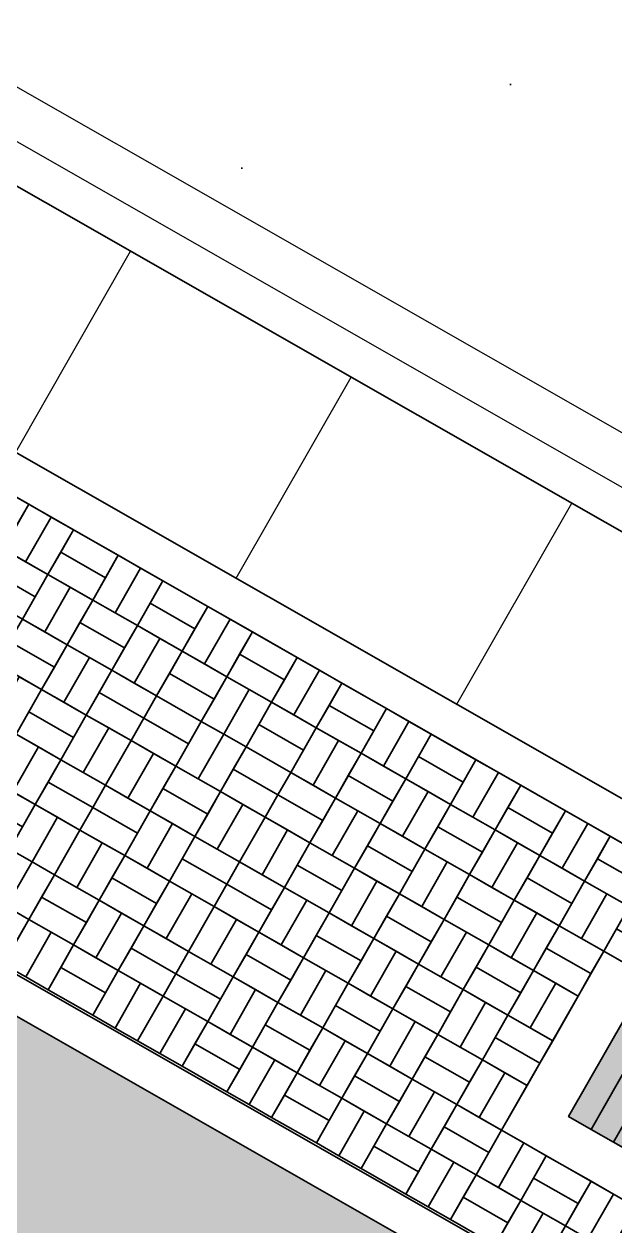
# Model space of a CAD drawing. Header units: millimetres. Extents: x 460 to 723, y 360 to 962.
# Drawn here: x 591.59 to 595.05, y 638.3 to 645.35 of the extents above; entities that cross this region are included whole.
import ezdxf

# ---------------------------------------------------------------- set-up
doc = ezdxf.new("R2010")
doc.units = ezdxf.units.MM
doc.layers.get('0').update_dxf_attribs({"true_color": 0xc2ced6})
for name, color, linetype in [('00_Lotes', 224, 'Continuous'), ('00_Parque-Hatch', 94, 'Continuous'), ('01_Concreto', 251, 'Continuous'), ('01_Concreto_Bruñas', 252, 'Continuous'), ('04_COLOR BANCAS', 252, 'Continuous'), ('0_HATCH_VEREDA', 253, 'Continuous'), ('0_TEXTOS_GENERALES', 5, 'Continuous'), ('A-AREA DE TALUD', 82, 'Continuous'), ('C-ROAD', 7, 'Continuous'), ('G-ACOTADO LOTES', 251, 'Continuous')]:
    doc.layers.add(name, color=color, linetype=linetype)
doc.layers.add('Menorca-Parques-A-Bruñas', color=252, linetype='Continuous', lineweight=5)
doc.layers.add('Menorca-Parques-A-Sardineles', color=8, linetype='Continuous', lineweight=18)
doc.styles.add('01COTAS', font='romans.shx')
doc.styles.get("Standard").update_dxf_attribs({"font": 'arial.ttf'})
doc.styles.add('Texto', font='arial.ttf', dxfattribs={"height": 0.2})
doc.dimstyles.new('DIM-50-PLANTA', dxfattribs={"dimscale": 0.05, "dimtxt": 2, "dimasz": 2, "dimexe": 2, "dimexo": 2, "dimgap": 1, "dimtad": 1, "dimzin": 4, "dimdsep": 46, "dimtxsty": '01COTAS', "dimblk": 'ARCHTICK', "dimcen": 25, "dimclrd": 256, "dimclre": 256, "dimclrt": 2, "dimadec": 0, "dimazin": 3, "dimtfac": 1, "dimtmove": 2, "dimatfit": 3, "dimfxl": 2, "dimtolj": 1, "dimtzin": 0, "dimarcsym": 0})

# ---------------------------------------------------------------- blocks, each defined once
blk = doc.blocks.new('Cancha Boulevard')
at = {"layer": '00_Parque-Hatch'}
h = blk.add_hatch(dxfattribs=at)
h.set_pattern_fill('DOTS', color=112, scale=0.5, angle=16.392597834)
h.paths.add_polyline_path([(373652.3303, 8487761.1964), (373676.4203, 8487761.1964), (373676.4203, 8487777.1564), (373652.3303, 8487777.1564)])
at = {"layer": 'Menorca-Parques-A-Sardineles', "color": 251, "true_color": 0x636466}
for points in [[(373652.1803, 8487761.0464), (373676.5703, 8487761.0464), (373676.5703, 8487777.3064), (373652.1803, 8487777.3064)], [(373652.3303, 8487761.1964), (373676.4203, 8487761.1964), (373676.4203, 8487777.1564), (373652.3303, 8487777.1564)]]:
    blk.add_lwpolyline(points, close=True, dxfattribs=at)
blk = doc.blocks.new('_ArchTick')
at = {"color": 0, "linetype": 'ByBlock', "const_width": 0.15}
blk.add_lwpolyline([(-0.5, -0.5), (0.5, 0.5)], dxfattribs=at)
blk = doc.blocks.new('*D329')
at = {"layer": 'Defpoints', "color": 0, "linetype": 'Continuous', "transparency": 16777216}
for p in [(583.9745, 641.0731), (594.8213, 635.2062), (594.6795, 634.9579)]:
    blk.add_point(p, dxfattribs=at)
at = {"layer": 'Menorca-Parques-A-Bruñas', "linetype": 'Continuous', "lineweight": -2, "transparency": 16777216}
for p, q in [((584.1141, 641.3174), (584.1659, 641.4082)), ((584.1163, 641.3213), (594.8213, 635.2062)), ((594.8191, 635.2022), (594.8709, 635.293))]:
    blk.add_line(p, q, dxfattribs=at)
at = {"layer": 'Menorca-Parques-A-Bruñas', "linetype": 'Continuous', "lineweight": -2, "transparency": 16777216, "xscale": 0.1, "yscale": 0.1, "zscale": 0.1}
for p, rotation in [((584.1163, 641.3213), 150.2630592389551), ((594.8213, 635.2062), 330.2630592389551)]:
    blk.add_blockref('_ArchTick', p, dxfattribs=dict(at, rotation=rotation))
at = {"layer": 'Menorca-Parques-A-Bruñas', "color": 2, "linetype": 'Continuous', "transparency": 16777216, "insert": (589.5184, 638.3506), "char_height": 0.1, "attachment_point": 5, "rotation": 330.26306, "style": '01COTAS'}
blk.add_mtext('\\A1;12.33', dxfattribs=at)
blk = doc.blocks.new('banca2')
at = {"layer": '04_COLOR BANCAS', "true_color": 0x0d32d9}
h = blk.add_hatch(color=162, dxfattribs=at)
h.dxf.hatch_style = 1
edge = h.paths.add_edge_path()
edge.add_line((0, 0), (-0.0992, 0.0126))
edge.add_line((-0.0992, 0.0126), (-0.0424, 0.459))
edge.add_line((-0.0424, 0.459), (0.0568, 0.4464))
edge.add_line((0.0568, 0.4464), (0, 0))
edge = h.paths.add_edge_path()
edge.add_line((-0.0992, 0.0126), (-0.1984, 0.0252))
edge.add_line((-0.1984, 0.0252), (-0.1416, 0.4716))
edge.add_line((-0.1416, 0.4716), (-0.0424, 0.459))
edge.add_line((-0.0424, 0.459), (-0.0992, 0.0126))
edge = h.paths.add_edge_path()
edge.add_line((-0.1984, 0.0252), (-0.1416, 0.4716))
edge.add_line((-0.1416, 0.4716), (-1.7289, 0.6734))
edge.add_line((-1.7289, 0.6734), (-1.7856, 0.227))
edge.add_line((-1.7856, 0.227), (-0.1984, 0.0252))
edge = h.paths.add_edge_path()
edge.add_line((-1.7856, 0.227), (-1.8848, 0.2396))
edge.add_line((-1.8848, 0.2396), (-1.8281, 0.6861))
edge.add_line((-1.8281, 0.6861), (-1.7289, 0.6734))
edge.add_line((-1.7289, 0.6734), (-1.7856, 0.227))
edge = h.paths.add_edge_path()
edge.add_line((-1.8848, 0.2396), (-1.984, 0.2523))
edge.add_line((-1.984, 0.2523), (-1.9273, 0.6987))
edge.add_line((-1.9273, 0.6987), (-1.8281, 0.6861))
edge.add_line((-1.8281, 0.6861), (-1.8848, 0.2396))
at = {"layer": '01_Concreto'}
for points in [[(-1.8848, 0.2396), (-1.984, 0.2523), (-1.9273, 0.6987), (-1.8281, 0.6861), (-1.8848, 0.2396)], [(-1.7856, 0.227), (-1.8848, 0.2396), (-1.8281, 0.6861), (-1.7289, 0.6734), (-1.7856, 0.227)], [(-0.1984, 0.0252), (-0.1416, 0.4716), (-1.7289, 0.6734), (-1.7856, 0.227), (-0.1984, 0.0252)], [(-0.0992, 0.0126), (-0.1984, 0.0252), (-0.1416, 0.4716), (-0.0424, 0.459), (-0.0992, 0.0126)], [(0, 0), (-0.0992, 0.0126), (-0.0424, 0.459), (0.0568, 0.4464), (0, 0)]]:
    blk.add_lwpolyline(points, dxfattribs=at)
at = {"layer": '04_COLOR BANCAS', "insert": (-0.1898, 0.3576), "char_height": 0.06, "width": 1.41954, "attachment_point": 1, "rotation": 172.754, "style": 'Texto'}
blk.add_mtext('COLOR: AZUL ULTRAMAR', dxfattribs=at)
blk = doc.blocks.new('A$Cebc2b490')
at = {"layer": '01_Concreto_Bruñas'}
blk.add_lwpolyline([(0.1, 2.4), (0.9, 2.4), (0.9, 0), (0.1, 0)], close=True, dxfattribs=at)
at = {"layer": '01_Concreto_Bruñas', "xscale": -0.9999999999999998, "rotation": 262.7539699267985}
blk.add_blockref('banca2', (0.275, 2.2), dxfattribs=at)

msp = doc.modelspace()

# ---------------------------------------------------------------- hatches: boundary and pattern name
at = {"layer": 'A-AREA DE TALUD', "true_color": 0xcdcd98}
h = msp.add_hatch(dxfattribs=at)
h.set_pattern_fill('AR-SAND', color=9, scale=0.012078, angle=40.07509)
h.set_pattern_definition([(77.5750947866, (-410524.92446, -13002042.6709), (-0.395330194152, 0.439867143114), [0, -0.466294532984, 0, -0.521513622416, 0, -0.498505668486]), (47.5750947866, (-410524.9245, -13002042.6709), (-0.14192440596, 1.01200526065), [0, -0.251553629636, 0, -0.420278625124, 0, -0.161055677511]), (7.5750947866, (-410525.2132, -13002042.91383), (0.729905484133, 0.616363838232), [0, -0.153386359534, 0, -0.552190894323, 0, -0.72091588981]), (357.5750947866, (-410525.2132, -13002042.9138), (0.532328560034, 0.799730681003), [0, -0.076693179767, 0, -0.3619918085, 0, -0.414143170742])])
edge = h.paths.add_edge_path()
edge.add_line((592.9346, 632.3599), (594.3705, 634.8736))
edge.add_line((594.3705, 634.8736), (584.2046, 640.6809))
edge.add_line((584.2046, 640.6809), (584.3098, 629.1749))
edge.add_spline(control_points=[(584.3098, 629.1749), (584.906, 629.8385), (585.9071, 630.953), (589.9122, 630.119), (591.8161, 631.5306), (592.9346, 632.3599)], knot_values=[0, 0, 0, 0, 2.229002, 3.742912, 5.898628, 5.898628, 5.898628, 5.898628], degree=3, periodic=0)
at = {"layer": 'G-ACOTADO LOTES'}
h = msp.add_hatch(color=45, dxfattribs=at)
h.dxf.hatch_style = 1
h.paths.add_polyline_path([(594.6795, 634.9579), (584.1982, 616.6098), (583.9745, 641.0731)], flags=16)
h.paths.add_polyline_path([(582.3356, 644.7912), (581.5292, 644.3182), (581.8202, 612.4925), (584.6082, 612.4577), (597.9751, 635.8572)])

# ---------------------------------------------------------------- linework, layer by layer
at = {"layer": '00_Lotes'}
for points, elevation in [([(578.5885, 651.7999), (603.7424, 637.431)], -8.1697), ([(578.6031, 650.2269), (601.8886, 636.9251)], -8.1697), ([(580.8103, 600.4828), (601.5796, 636.8408), (578.8331, 649.8346), (579.2848, 600.8803), (580.8103, 600.4828)], 2.0973), ([(578.8331, 649.8346), (601.5796, 636.8408), (578.8331, 649.8346)], -8.1697), ([(584.7918, 612.3528), (598.2635, 635.9359), (582.5458, 644.9145)], 2.0973)]:
    msp.add_lwpolyline(points, dxfattribs=dict(at, elevation=elevation))
at = {"layer": '00_Lotes', "elevation": 2.0973}
for points in [[(580.921, 600.22), (601.8886, 636.9251), (578.6031, 650.2269), (579.0599, 600.7049)], [(580.8103, 600.4828), (601.5796, 636.8408), (578.8331, 649.8346), (579.2848, 600.8803)], [(582.3356, 644.7912), (581.5292, 644.3182), (581.8202, 612.4925), (584.6082, 612.4577), (597.9751, 635.8572)]]:
    msp.add_lwpolyline(points, close=True, dxfattribs=at)
at = {"layer": '0_HATCH_VEREDA', "elevation": -8.1697}
for points in [[(594.2386, 641.0343), (594.3697, 640.9594), (594.2199, 640.6973), (594.0888, 640.7721)], [(594.2386, 641.0343), (594.3697, 640.9594), (594.2199, 640.6973), (594.0888, 640.7721)], [(594.3697, 640.9594), (594.5008, 640.8846), (594.351, 640.6224), (594.2199, 640.6973)], [(594.3697, 640.9594), (594.5008, 640.8846), (594.351, 640.6224), (594.2199, 640.6973)], [(594.4259, 640.7535), (594.5008, 640.8846), (594.763, 640.7348), (594.6881, 640.6037)], [(594.014, 640.6411), (594.0888, 640.7721), (594.351, 640.6224), (594.2761, 640.4913)], [(594.014, 640.6411), (594.0888, 640.7721), (594.351, 640.6224), (594.2761, 640.4913)], [(594.351, 640.6224), (594.4259, 640.7535), (594.6881, 640.6037), (594.6132, 640.4726)], [(594.763, 640.7348), (594.8941, 640.6599), (594.7443, 640.3977), (594.6132, 640.4726)], [(594.8941, 640.6599), (595.0251, 640.585), (594.8754, 640.3228), (594.7443, 640.3977)], [(593.9391, 640.51), (594.014, 640.6411), (594.2761, 640.4913), (594.2013, 640.3602)], [(593.9391, 640.51), (594.014, 640.6411), (594.2761, 640.4913), (594.2013, 640.3602)], [(594.351, 640.6224), (594.4821, 640.5475), (594.3323, 640.2853), (594.2013, 640.3602)], [(594.9503, 640.4539), (595.0251, 640.585), (595.2873, 640.4353), (595.2124, 640.3042)], [(593.9391, 640.51), (594.0702, 640.4351), (593.9204, 640.1729), (593.7893, 640.2478)], [(594.4821, 640.5475), (594.6132, 640.4726), (594.4634, 640.2104), (594.3323, 640.2853)], [(594.0702, 640.4351), (594.2013, 640.3602), (594.0515, 640.098), (593.9204, 640.1729)], [(594.5383, 640.3415), (594.6132, 640.4726), (594.8754, 640.3228), (594.8005, 640.1917)], [(594.8754, 640.3228), (594.9503, 640.4539), (595.2124, 640.3042), (595.1376, 640.1731)], [(594.1264, 640.2291), (594.2013, 640.3602), (594.4634, 640.2104), (594.3885, 640.0793)], [(594.1264, 640.2291), (594.2013, 640.3602), (594.4634, 640.2104), (594.3885, 640.0793)], [(594.4634, 640.2104), (594.5383, 640.3415), (594.8005, 640.1917), (594.7256, 640.0607)], [(594.8754, 640.3228), (595.0065, 640.248), (594.8567, 639.9858), (594.7256, 640.0607)], [(593.7144, 640.1167), (593.7893, 640.2478), (594.0515, 640.098), (593.9766, 639.9669)], [(594.0515, 640.098), (594.1264, 640.2291), (594.3885, 640.0793), (594.3137, 639.9482)], [(594.0515, 640.098), (594.1264, 640.2291), (594.3885, 640.0793), (594.3137, 639.9482)], [(595.0065, 640.248), (595.1376, 640.1731), (594.9878, 639.9109), (594.8567, 639.9858)], [(594.4634, 640.2104), (594.5945, 640.1355), (594.4448, 639.8734), (594.3137, 639.9482)], [(594.4634, 640.2104), (594.5945, 640.1355), (594.4448, 639.8734), (594.3137, 639.9482)], [(593.6395, 639.9856), (593.7144, 640.1167), (593.9766, 639.9669), (593.9017, 639.8358)], [(593.6395, 639.9856), (593.7144, 640.1167), (593.9766, 639.9669), (593.9017, 639.8358)], [(594.0515, 640.098), (594.1826, 640.0231), (594.0328, 639.761), (593.9017, 639.8358)], [(594.5945, 640.1355), (594.7256, 640.0607), (594.5758, 639.7985), (594.4448, 639.8734)], [(594.1826, 640.0231), (594.3137, 639.9482), (594.1639, 639.6861), (594.0328, 639.761)], [(594.6507, 639.9296), (594.7256, 640.0607), (594.9878, 639.9109), (594.9129, 639.7798)], [(594.9878, 639.9109), (595.0627, 640.042), (595.3249, 639.8922), (595.25, 639.7611)], [(593.6395, 639.9856), (593.7706, 639.9107), (593.6209, 639.6485), (593.4898, 639.7234)], [(594.2388, 639.8172), (594.3137, 639.9482), (594.5758, 639.7985), (594.501, 639.6674)], [(593.7706, 639.9107), (593.9017, 639.8358), (593.7519, 639.5737), (593.6209, 639.6485)], [(594.5758, 639.7985), (594.6507, 639.9296), (594.9129, 639.7798), (594.838, 639.6487)], [(594.5758, 639.7985), (594.6507, 639.9296), (594.9129, 639.7798), (594.838, 639.6487)], [(593.8268, 639.7047), (593.9017, 639.8358), (594.1639, 639.6861), (594.089, 639.555)], [(594.1639, 639.6861), (594.2388, 639.8172), (594.501, 639.6674), (594.4261, 639.5363)], [(594.5758, 639.7985), (594.7069, 639.7236), (594.5572, 639.4614), (594.4261, 639.5363)], [(593.4149, 639.5923), (593.4898, 639.7234), (593.7519, 639.5737), (593.6771, 639.4426)], [(593.7519, 639.5737), (593.8268, 639.7047), (594.089, 639.555), (594.0141, 639.4239)], [(594.1639, 639.6861), (594.295, 639.6112), (594.1452, 639.349), (594.0141, 639.4239)], [(594.7069, 639.7236), (594.838, 639.6487), (594.6883, 639.3865), (594.5572, 639.4614)], [(593.34, 639.4612), (593.4149, 639.5923), (593.6771, 639.4426), (593.6022, 639.3115)], [(594.295, 639.6112), (594.4261, 639.5363), (594.2763, 639.2741), (594.1452, 639.349)], [(593.7519, 639.5737), (593.883, 639.4988), (593.7333, 639.2366), (593.6022, 639.3115)], [(594.3512, 639.4052), (594.4261, 639.5363), (594.6883, 639.3865), (594.6134, 639.2554)], [(593.34, 639.4612), (593.4711, 639.3864), (593.3213, 639.1242), (593.1902, 639.1991)], [(593.883, 639.4988), (594.0141, 639.4239), (593.8644, 639.1617), (593.7333, 639.2366)], [(593.4711, 639.3864), (593.6022, 639.3115), (593.4524, 639.0493), (593.3213, 639.1242)], [(593.9392, 639.2928), (594.0141, 639.4239), (594.2763, 639.2741), (594.2014, 639.143)], [(594.2763, 639.2741), (594.3512, 639.4052), (594.6134, 639.2554), (594.5385, 639.1244)], [(593.5273, 639.1804), (593.6022, 639.3115), (593.8644, 639.1617), (593.7895, 639.0306)], [(593.8644, 639.1617), (593.9392, 639.2928), (594.2014, 639.143), (594.1265, 639.0119)], [(594.2763, 639.2741), (594.4074, 639.1992), (594.2576, 638.9371), (594.1265, 639.0119)], [(593.1153, 639.068), (593.1902, 639.1991), (593.4524, 639.0493), (593.3775, 638.9182)], [(593.1153, 639.068), (593.1902, 639.1991), (593.4524, 639.0493), (593.3775, 638.9182)], [(593.4524, 639.0493), (593.5273, 639.1804), (593.7895, 639.0306), (593.7146, 638.8995)], [(593.8644, 639.1617), (593.9954, 639.0868), (593.8457, 638.8246), (593.7146, 638.8995)], [(594.4074, 639.1992), (594.5385, 639.1244), (594.3887, 638.8622), (594.2576, 638.9371)], [(594.4074, 639.1992), (594.5385, 639.1244), (594.3887, 638.8622), (594.2576, 638.9371)], [(593.0405, 638.9369), (593.1153, 639.068), (593.3775, 638.9182), (593.3026, 638.7871)], [(593.0405, 638.9369), (593.1153, 639.068), (593.3775, 638.9182), (593.3026, 638.7871)], [(593.4524, 639.0493), (593.5835, 638.9744), (593.4337, 638.7122), (593.3026, 638.7871)], [(593.4524, 639.0493), (593.5835, 638.9744), (593.4337, 638.7122), (593.3026, 638.7871)], [(593.9954, 639.0868), (594.1265, 639.0119), (593.9768, 638.7498), (593.8457, 638.8246)], [(593.5835, 638.9744), (593.7146, 638.8995), (593.5648, 638.6374), (593.4337, 638.7122)], [(594.0517, 638.8809), (594.1265, 639.0119), (594.3887, 638.8622), (594.3138, 638.7311)], [(593.6397, 638.7684), (593.7146, 638.8995), (593.9768, 638.7498), (593.9019, 638.6187)], [(593.6397, 638.7684), (593.7146, 638.8995), (593.9768, 638.7498), (593.9019, 638.6187)], [(593.9768, 638.7498), (594.0517, 638.8809), (594.3138, 638.7311), (594.2389, 638.6)], [(593.9768, 638.7498), (594.0517, 638.8809), (594.3138, 638.7311), (594.2389, 638.6)], [(594.3887, 638.8622), (594.5198, 638.7873), (594.37, 638.5251), (594.2389, 638.6)], [(593.5648, 638.6374), (593.6397, 638.7684), (593.9019, 638.6187), (593.827, 638.4876)], [(593.9768, 638.7498), (594.1079, 638.6749), (593.9581, 638.4127), (593.827, 638.4876)], [(593.9768, 638.7498), (594.1079, 638.6749), (593.9581, 638.4127), (593.827, 638.4876)], [(594.5198, 638.7873), (594.6509, 638.7124), (594.5011, 638.4502), (594.37, 638.5251)], [(594.1079, 638.6749), (594.2389, 638.6), (594.0892, 638.3378), (593.9581, 638.4127)], [(594.576, 638.5813), (594.6509, 638.7124), (594.9131, 638.5626), (594.8382, 638.4315)], [(594.1641, 638.4689), (594.2389, 638.6), (594.5011, 638.4502), (594.4262, 638.3191)], [(594.1641, 638.4689), (594.2389, 638.6), (594.5011, 638.4502), (594.4262, 638.3191)], [(594.5011, 638.4502), (594.576, 638.5813), (594.8382, 638.4315), (594.7633, 638.3005)], [(594.9131, 638.5626), (595.0442, 638.4878), (594.8944, 638.2256), (594.7633, 638.3005)], [(594.0892, 638.3378), (594.1641, 638.4689), (594.4262, 638.3191), (594.3514, 638.188)], [(595.0442, 638.4878), (595.1753, 638.4129), (595.0255, 638.1507), (594.8944, 638.2256)], [(594.5011, 638.4502), (594.6322, 638.3753), (594.4824, 638.1132), (594.3514, 638.188)], [(594.6322, 638.3753), (594.7633, 638.3005), (594.6135, 638.0383), (594.4824, 638.1132)]]:
    msp.add_lwpolyline(points, close=True, dxfattribs=at)
at = {"layer": 'C-ROAD', "color": 244, "linetype": 'Continuous', "transparency": 33554687, "elevation": -8.1697}
for points in [[(591.2798, 642.5507), (591.3546, 642.6818), (591.6168, 642.532), (591.5419, 642.4009)], [(591.6168, 642.532), (591.7479, 642.4571), (591.5981, 642.1949), (591.467, 642.2698)], [(591.7479, 642.4571), (591.879, 642.3822), (591.7292, 642.1201), (591.5981, 642.1949)], [(591.8041, 642.2512), (591.879, 642.3822), (592.1412, 642.2325), (592.0663, 642.1014)], [(591.3922, 642.1387), (591.467, 642.2698), (591.7292, 642.1201), (591.6543, 641.989)], [(591.7292, 642.1201), (591.8041, 642.2512), (592.0663, 642.1014), (591.9914, 641.9703)], [(592.1412, 642.2325), (592.2723, 642.1576), (592.1225, 641.8954), (591.9914, 641.9703)], [(591.3173, 642.0077), (591.3922, 642.1387), (591.6543, 641.989), (591.5795, 641.8579)], [(592.2723, 642.1576), (592.4034, 642.0827), (592.2536, 641.8205), (592.1225, 641.8954)], [(591.7292, 642.1201), (591.8603, 642.0452), (591.7105, 641.783), (591.5795, 641.8579)], [(592.3285, 641.9516), (592.4034, 642.0827), (592.6655, 641.9329), (592.5906, 641.8018)], [(591.8603, 642.0452), (591.9914, 641.9703), (591.8416, 641.7081), (591.7105, 641.783)], [(591.9165, 641.8392), (591.9914, 641.9703), (592.2536, 641.8205), (592.1787, 641.6894)], [(592.2536, 641.8205), (592.3285, 641.9516), (592.5906, 641.8018), (592.5158, 641.6708)], [(592.6655, 641.9329), (592.7966, 641.8581), (592.6469, 641.5959), (592.5158, 641.6708)], [(591.5046, 641.7268), (591.5795, 641.8579), (591.8416, 641.7081), (591.7668, 641.577)], [(592.7966, 641.8581), (592.9277, 641.7832), (592.7779, 641.521), (592.6469, 641.5959)], [(592.7966, 641.8581), (592.9277, 641.7832), (592.7779, 641.521), (592.6469, 641.5959)], [(591.8416, 641.7081), (591.9165, 641.8392), (592.1787, 641.6894), (592.1038, 641.5583)], [(591.8416, 641.7081), (591.9165, 641.8392), (592.1787, 641.6894), (592.1038, 641.5583)], [(592.2536, 641.8205), (592.3847, 641.7456), (592.2349, 641.4835), (592.1038, 641.5583)], [(592.8528, 641.6521), (592.9277, 641.7832), (593.1899, 641.6334), (593.115, 641.5023)], [(591.4297, 641.5957), (591.5046, 641.7268), (591.7668, 641.577), (591.6919, 641.4459)], [(591.8416, 641.7081), (591.9727, 641.6332), (591.823, 641.3711), (591.6919, 641.4459)], [(592.3847, 641.7456), (592.5158, 641.6708), (592.366, 641.4086), (592.2349, 641.4835)], [(591.9727, 641.6332), (592.1038, 641.5583), (591.954, 641.2962), (591.823, 641.3711)], [(592.4409, 641.5397), (592.5158, 641.6708), (592.7779, 641.521), (592.7031, 641.3899)], [(592.7779, 641.521), (592.8528, 641.6521), (593.115, 641.5023), (593.0401, 641.3712)], [(592.7779, 641.521), (592.8528, 641.6521), (593.115, 641.5023), (593.0401, 641.3712)], [(593.1899, 641.6334), (593.321, 641.5585), (593.1712, 641.2963), (593.0401, 641.3712)], [(592.0289, 641.4273), (592.1038, 641.5583), (592.366, 641.4086), (592.2911, 641.2775)], [(593.321, 641.5585), (593.4521, 641.4836), (593.3023, 641.2215), (593.1712, 641.2963)], [(591.5608, 641.5208), (591.6919, 641.4459), (591.5421, 641.1838), (591.411, 641.2586)], [(592.366, 641.4086), (592.4409, 641.5397), (592.7031, 641.3899), (592.6282, 641.2588)], [(592.366, 641.4086), (592.4409, 641.5397), (592.7031, 641.3899), (592.6282, 641.2588)], [(592.7779, 641.521), (592.909, 641.4461), (592.7593, 641.1839), (592.6282, 641.2588)], [(591.617, 641.3148), (591.6919, 641.4459), (591.954, 641.2962), (591.8792, 641.1651)], [(591.617, 641.3148), (591.6919, 641.4459), (591.954, 641.2962), (591.8792, 641.1651)], [(591.954, 641.2962), (592.0289, 641.4273), (592.2911, 641.2775), (592.2162, 641.1464)], [(591.954, 641.2962), (592.0289, 641.4273), (592.2911, 641.2775), (592.2162, 641.1464)], [(592.909, 641.4461), (593.0401, 641.3712), (592.8904, 641.109), (592.7593, 641.1839)], [(593.3772, 641.3525), (593.4521, 641.4836), (593.7143, 641.3339), (593.6394, 641.2028)], [(593.3772, 641.3525), (593.4521, 641.4836), (593.7143, 641.3339), (593.6394, 641.2028)], [(592.2911, 641.2775), (592.366, 641.4086), (592.6282, 641.2588), (592.5533, 641.1277)], [(592.9652, 641.2401), (593.0401, 641.3712), (593.3023, 641.2215), (593.2274, 641.0904)], [(593.3023, 641.2215), (593.3772, 641.3525), (593.6394, 641.2028), (593.5645, 641.0717)], [(591.5421, 641.1838), (591.617, 641.3148), (591.8792, 641.1651), (591.8043, 641.034)], [(591.5421, 641.1838), (591.617, 641.3148), (591.8792, 641.1651), (591.8043, 641.034)], [(591.954, 641.2962), (592.0851, 641.2213), (591.9354, 640.9591), (591.8043, 641.034)], [(592.2162, 641.1464), (592.2911, 641.2775), (592.5533, 641.1277), (592.4784, 640.9966)], [(593.7143, 641.3339), (593.8453, 641.259), (593.6956, 640.9968), (593.5645, 641.0717)], [(593.7143, 641.3339), (593.8453, 641.259), (593.6956, 640.9968), (593.5645, 641.0717)], [(592.0851, 641.2213), (592.2162, 641.1464), (592.0665, 640.8842), (591.9354, 640.9591)], [(592.0851, 641.2213), (592.2162, 641.1464), (592.0665, 640.8842), (591.9354, 640.9591)], [(592.6282, 641.2588), (592.7593, 641.1839), (592.6095, 640.9217), (592.4784, 640.9966)], [(592.8904, 641.109), (592.9652, 641.2401), (593.2274, 641.0904), (593.1525, 640.9593)], [(593.3023, 641.2215), (593.4334, 641.1466), (593.2836, 640.8844), (593.1525, 640.9593)], [(593.8453, 641.259), (593.9764, 641.1841), (593.8267, 640.9219), (593.6956, 640.9968)], [(591.5421, 641.1838), (591.6732, 641.1089), (591.5234, 640.8467), (591.3923, 640.9216)], [(592.2162, 641.1464), (592.3473, 641.0715), (592.1975, 640.8093), (592.0665, 640.8842)], [(592.7593, 641.1839), (592.8904, 641.109), (592.7406, 640.8469), (592.6095, 640.9217)], [(593.4334, 641.1466), (593.5645, 641.0717), (593.4147, 640.8095), (593.2836, 640.8844)], [(593.9015, 641.053), (593.9764, 641.1841), (594.2386, 641.0343), (594.1637, 640.9032)], [(593.9015, 641.053), (593.9764, 641.1841), (594.2386, 641.0343), (594.1637, 640.9032)], [(591.6732, 641.1089), (591.8043, 641.034), (591.6545, 640.7718), (591.5234, 640.8467)], [(592.3473, 641.0715), (592.4784, 640.9966), (592.3286, 640.7345), (592.1975, 640.8093)], [(592.8155, 640.978), (592.8904, 641.109), (593.1525, 640.9593), (593.0776, 640.8282)], [(593.4896, 640.9406), (593.5645, 641.0717), (593.8267, 640.9219), (593.7518, 640.7908)], [(593.4896, 640.9406), (593.5645, 641.0717), (593.8267, 640.9219), (593.7518, 640.7908)], [(591.7294, 640.9029), (591.8043, 641.034), (592.0665, 640.8842), (591.9916, 640.7531)], [(591.7294, 640.9029), (591.8043, 641.034), (592.0665, 640.8842), (591.9916, 640.7531)], [(592.4035, 640.8655), (592.4784, 640.9966), (592.7406, 640.8469), (592.6657, 640.7158)], [(593.8267, 640.9219), (593.9015, 641.053), (594.1637, 640.9032), (594.0888, 640.7721)], [(592.7406, 640.8469), (592.8155, 640.978), (593.0776, 640.8282), (593.0028, 640.6971)], [(593.0776, 640.8282), (593.1525, 640.9593), (593.4147, 640.8095), (593.3398, 640.6784)], [(593.4147, 640.8095), (593.4896, 640.9406), (593.7518, 640.7908), (593.6769, 640.6597)], [(591.3174, 640.7905), (591.3923, 640.9216), (591.6545, 640.7718), (591.5796, 640.6407)], [(591.6545, 640.7718), (591.7294, 640.9029), (591.9916, 640.7531), (591.9167, 640.622)], [(591.9916, 640.7531), (592.0665, 640.8842), (592.3286, 640.7345), (592.2538, 640.6034)], [(592.3286, 640.7345), (592.4035, 640.8655), (592.6657, 640.7158), (592.5908, 640.5847)], [(593.8267, 640.9219), (593.9578, 640.847), (593.808, 640.5849), (593.6769, 640.6597)], [(592.7406, 640.8469), (592.8717, 640.772), (592.7219, 640.5098), (592.5908, 640.5847)], [(593.0028, 640.6971), (593.0776, 640.8282), (593.3398, 640.6784), (593.2649, 640.5473)], [(593.4147, 640.8095), (593.5458, 640.7346), (593.396, 640.4724), (593.2649, 640.5473)], [(593.9578, 640.847), (594.0888, 640.7721), (593.9391, 640.51), (593.808, 640.5849)], [(593.9578, 640.847), (594.0888, 640.7721), (593.9391, 640.51), (593.808, 640.5849)], [(591.6545, 640.7718), (591.7856, 640.6969), (591.6358, 640.4347), (591.5047, 640.5096)], [(591.9167, 640.622), (591.9916, 640.7531), (592.2538, 640.6034), (592.1789, 640.4723)], [(592.3286, 640.7345), (592.4597, 640.6596), (592.31, 640.3974), (592.1789, 640.4723)], [(592.8717, 640.772), (593.0028, 640.6971), (592.853, 640.4349), (592.7219, 640.5098)], [(593.5458, 640.7346), (593.6769, 640.6597), (593.5271, 640.3976), (593.396, 640.4724)], [(591.7856, 640.6969), (591.9167, 640.622), (591.7669, 640.3599), (591.6358, 640.4347)], [(592.4597, 640.6596), (592.5908, 640.5847), (592.441, 640.3225), (592.31, 640.3974)], [(593.0028, 640.6971), (593.1339, 640.6222), (592.9841, 640.36), (592.853, 640.4349)], [(593.602, 640.5286), (593.6769, 640.6597), (593.9391, 640.51), (593.8642, 640.3789)], [(591.9167, 640.622), (592.0478, 640.5472), (591.898, 640.285), (591.7669, 640.3599)], [(592.5159, 640.4536), (592.5908, 640.5847), (592.853, 640.4349), (592.7781, 640.3038)], [(593.1339, 640.6222), (593.2649, 640.5473), (593.1152, 640.2851), (592.9841, 640.36)], [(591.5047, 640.5096), (591.6358, 640.4347), (591.4861, 640.1726), (591.355, 640.2474)], [(592.0478, 640.5472), (592.1789, 640.4723), (592.0291, 640.2101), (591.898, 640.285)], [(593.1901, 640.4162), (593.2649, 640.5473), (593.5271, 640.3976), (593.4522, 640.2665)], [(593.5271, 640.3976), (593.602, 640.5286), (593.8642, 640.3789), (593.7893, 640.2478)], [(591.6358, 640.4347), (591.7669, 640.3599), (591.6172, 640.0977), (591.4861, 640.1726)], [(592.104, 640.3412), (592.1789, 640.4723), (592.441, 640.3225), (592.3662, 640.1914)], [(592.104, 640.3412), (592.1789, 640.4723), (592.441, 640.3225), (592.3662, 640.1914)], [(592.441, 640.3225), (592.5159, 640.4536), (592.7781, 640.3038), (592.7032, 640.1727)], [(592.441, 640.3225), (592.5159, 640.4536), (592.7781, 640.3038), (592.7032, 640.1727)], [(592.7781, 640.3038), (592.853, 640.4349), (593.1152, 640.2851), (593.0403, 640.1541)], [(591.692, 640.2288), (591.7669, 640.3599), (592.0291, 640.2101), (591.9542, 640.079)], [(593.1152, 640.2851), (593.1901, 640.4162), (593.4522, 640.2665), (593.3774, 640.1354)], [(593.5271, 640.3976), (593.6582, 640.3227), (593.5084, 640.0605), (593.3774, 640.1354)], [(593.5271, 640.3976), (593.6582, 640.3227), (593.5084, 640.0605), (593.3774, 640.1354)], [(592.0291, 640.2101), (592.104, 640.3412), (592.3662, 640.1914), (592.2913, 640.0603)], [(592.441, 640.3225), (592.5721, 640.2476), (592.4224, 639.9854), (592.2913, 640.0603)], [(592.7032, 640.1727), (592.7781, 640.3038), (593.0403, 640.1541), (592.9654, 640.023)], [(593.6582, 640.3227), (593.7893, 640.2478), (593.6395, 639.9856), (593.5084, 640.0605)], [(591.2801, 640.1164), (591.355, 640.2474), (591.6172, 640.0977), (591.5423, 639.9666)], [(591.6172, 640.0977), (591.692, 640.2288), (591.9542, 640.079), (591.8793, 639.9479)], [(592.5721, 640.2476), (592.7032, 640.1727), (592.5535, 639.9106), (592.4224, 639.9854)], [(592.5721, 640.2476), (592.7032, 640.1727), (592.5535, 639.9106), (592.4224, 639.9854)], [(593.1152, 640.2851), (593.2463, 640.2103), (593.0965, 639.9481), (592.9654, 640.023)], [(592.0291, 640.2101), (592.1602, 640.1352), (592.0104, 639.873), (591.8793, 639.9479)], [(592.7032, 640.1727), (592.8343, 640.0978), (592.6845, 639.8357), (592.5535, 639.9106)], [(593.2463, 640.2103), (593.3774, 640.1354), (593.2276, 639.8732), (593.0965, 639.9481)], [(593.2463, 640.2103), (593.3774, 640.1354), (593.2276, 639.8732), (593.0965, 639.9481)], [(591.6172, 640.0977), (591.7482, 640.0228), (591.5985, 639.7606), (591.4674, 639.8355)], [(592.1602, 640.1352), (592.2913, 640.0603), (592.1415, 639.7981), (592.0104, 639.873)], [(592.1602, 640.1352), (592.2913, 640.0603), (592.1415, 639.7981), (592.0104, 639.873)], [(592.8343, 640.0978), (592.9654, 640.023), (592.8156, 639.7608), (592.6845, 639.8357)], [(592.8343, 640.0978), (592.9654, 640.023), (592.8156, 639.7608), (592.6845, 639.8357)], [(593.3025, 640.0043), (593.3774, 640.1354), (593.6395, 639.9856), (593.5647, 639.8545)], [(593.3025, 640.0043), (593.3774, 640.1354), (593.6395, 639.9856), (593.5647, 639.8545)], [(591.7482, 640.0228), (591.8793, 639.9479), (591.7296, 639.6857), (591.5985, 639.7606)], [(592.2164, 639.9292), (592.2913, 640.0603), (592.5535, 639.9106), (592.4786, 639.7795)], [(592.8905, 639.8919), (592.9654, 640.023), (593.2276, 639.8732), (593.1527, 639.7421)], [(591.8044, 639.8168), (591.8793, 639.9479), (592.1415, 639.7981), (592.0666, 639.6671)], [(593.2276, 639.8732), (593.3025, 640.0043), (593.5647, 639.8545), (593.4898, 639.7234)], [(592.1415, 639.7981), (592.2164, 639.9292), (592.4786, 639.7795), (592.4037, 639.6484)], [(592.4786, 639.7795), (592.5535, 639.9106), (592.8156, 639.7608), (592.7408, 639.6297)], [(592.4786, 639.7795), (592.5535, 639.9106), (592.8156, 639.7608), (592.7408, 639.6297)], [(592.8156, 639.7608), (592.8905, 639.8919), (593.1527, 639.7421), (593.0778, 639.611)], [(592.8156, 639.7608), (592.8905, 639.8919), (593.1527, 639.7421), (593.0778, 639.611)], [(593.2276, 639.8732), (593.3587, 639.7983), (593.2089, 639.5361), (593.0778, 639.611)], [(591.7296, 639.6857), (591.8044, 639.8168), (592.0666, 639.6671), (591.9917, 639.536)], [(592.1415, 639.7981), (592.2726, 639.7233), (592.1228, 639.4611), (591.9917, 639.536)], [(593.3587, 639.7983), (593.4898, 639.7234), (593.34, 639.4612), (593.2089, 639.5361)], [(593.3587, 639.7983), (593.4898, 639.7234), (593.34, 639.4612), (593.2089, 639.5361)], [(592.4037, 639.6484), (592.4786, 639.7795), (592.7408, 639.6297), (592.6659, 639.4986)], [(592.4037, 639.6484), (592.4786, 639.7795), (592.7408, 639.6297), (592.6659, 639.4986)], [(592.8156, 639.7608), (592.9467, 639.6859), (592.797, 639.4237), (592.6659, 639.4986)], [(592.8156, 639.7608), (592.9467, 639.6859), (592.797, 639.4237), (592.6659, 639.4986)], [(592.2726, 639.7233), (592.4037, 639.6484), (592.2539, 639.3862), (592.1228, 639.4611)], [(592.9467, 639.6859), (593.0778, 639.611), (592.928, 639.3488), (592.797, 639.4237)], [(592.9467, 639.6859), (593.0778, 639.611), (592.928, 639.3488), (592.797, 639.4237)], [(592.4037, 639.6484), (592.5348, 639.5735), (592.385, 639.3113), (592.2539, 639.3862)], [(592.4037, 639.6484), (592.5348, 639.5735), (592.385, 639.3113), (592.2539, 639.3862)], [(593.0029, 639.4799), (593.0778, 639.611), (593.34, 639.4612), (593.2651, 639.3302)], [(592.5348, 639.5735), (592.6659, 639.4986), (592.5161, 639.2364), (592.385, 639.3113)], [(592.5348, 639.5735), (592.6659, 639.4986), (592.5161, 639.2364), (592.385, 639.3113)], [(592.591, 639.3675), (592.6659, 639.4986), (592.928, 639.3488), (592.8532, 639.2177)], [(592.591, 639.3675), (592.6659, 639.4986), (592.928, 639.3488), (592.8532, 639.2177)], [(592.928, 639.3488), (593.0029, 639.4799), (593.2651, 639.3302), (593.1902, 639.1991)], [(592.928, 639.3488), (593.0029, 639.4799), (593.2651, 639.3302), (593.1902, 639.1991)], [(592.5161, 639.2364), (592.591, 639.3675), (592.8532, 639.2177), (592.7783, 639.0867)], [(592.928, 639.3488), (593.0591, 639.274), (592.9094, 639.0118), (592.7783, 639.0867)], [(593.0591, 639.274), (593.1902, 639.1991), (593.0405, 638.9369), (592.9094, 639.0118)], [(593.0591, 639.274), (593.1902, 639.1991), (593.0405, 638.9369), (592.9094, 639.0118)]]:
    msp.add_lwpolyline(points, close=True, dxfattribs=at)
at = {"layer": 'Menorca-Parques-A-Bruñas', "linetype": 'Continuous', "elevation": 2.0973}
for points in [[(591.5398, 642.8368), (592.2138, 644.0166)], [(592.8334, 642.0978), (593.5074, 643.2776)], [(594.127, 641.3589), (594.801, 642.5387)]]:
    msp.add_lwpolyline(points, dxfattribs=at)

# ---------------------------------------------------------------- block references
at = {"layer": '00_Lotes', "lineweight": 5, "xscale": -1.85695973217774, "yscale": 1.856959732177738, "zscale": 1.856959732177739, "rotation": 330.2598842458334}
msp.add_blockref('Cancha Boulevard', (-7215637.7389, -14028974.2172, -8.1697), dxfattribs=at)
at = {"layer": '01_Concreto_Bruñas', "xscale": -1.509708263131599, "yscale": 1.509708263131599, "zscale": 1.509708263131599, "rotation": 240.2630540971386}
msp.add_blockref('A$Cebc2b490', (594.3138, 638.7311, -8.1697), dxfattribs=at)

# ---------------------------------------------------------------- texts
at = {"layer": '0_TEXTOS_GENERALES', "insert": (594.1161, 647.5963, -8.1697), "char_height": 3.170387, "attachment_point": 1, "rotation": 35.52521}
msp.add_mtext_dynamic_manual_height_columns('CANCHA GRASS SINTETICO', width=35.666984, gutter_width=18.4859, heights=[20.0009], dxfattribs=at)

# ---------------------------------------------------------------- dimensions: what is measured, and where the dimension line sits
at = {"layer": 'Menorca-Parques-A-Bruñas', "linetype": 'Continuous'}
dim = msp.add_aligned_dim(p1=(583.9745, 641.0731, 2.0973), p2=(594.6795, 634.9579, 2.0973), distance=0.2859, dimstyle='DIM-50-PLANTA', override={"dimfxl": 0.09, "dimfxlon": 1}, dxfattribs=at)
dim.commit()
dim.dimension.update_dxf_attribs({"geometry": '*D329', "text_midpoint": (589.5184, 638.3506, 2.0973)})

doc.saveas('drawing.dxf')
